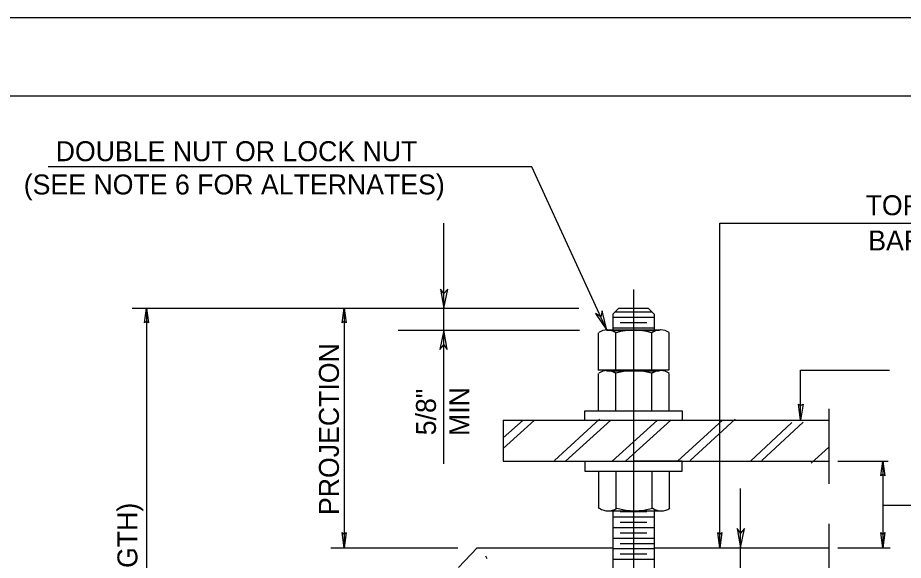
# Model space of a CAD drawing. Extents: x -3 to 26050223, y 0 to 12035012.
# Drawn here: x 15.59 to 26.69, y 36.52 to 43.33 of the extents above; entities that cross this region are included whole.
import ezdxf

# ---------------------------------------------------------------- set-up
doc = ezdxf.new("R2010")
doc.units = 0
for name, color, linetype in [('1', 7, 'Continuous'), ('2', 7, 'Continuous'), ('39', 7, 'Continuous')]:
    doc.layers.add(name, color=color, linetype=linetype)

msp = doc.modelspace()

# ---------------------------------------------------------------- linework, layer by layer
at = {"layer": '1'}
for p, q in [((68.892, 43.325), (0, 43.325)), ((68.183, 42.342), (3.6, 42.342)), ((23.308, 39.917), (23.308, 31.075)), ((23.05, 39.608), (23.125, 39.683)), ((23.542, 39.633), (23.075, 39.633)), ((23.125, 39.683), (23.492, 39.683)), ((23.567, 39.608), (23.492, 39.683)), ((23.533, 39.633), (23.533, 39.633)), ((23.05, 39.608), (23.05, 39.4)), ((23.533, 39.567), (23.533, 39.567)), ((23.567, 39.608), (23.567, 39.392)), ((23.625, 39.408), (22.967, 39.408)), ((22.975, 39.408), (23.633, 39.408)), ((23.533, 39.408), (23.517, 39.408)), ((23.533, 39.433), (23.533, 39.433)), ((23.533, 39.408), (23.533, 39.408)), ((22.867, 39.375), (22.867, 38.908)), ((23.083, 39.375), (23.083, 38.908)), ((23.533, 39.375), (23.533, 38.908)), ((23.533, 39.3), (23.533, 39.3)), ((23.75, 39.375), (23.75, 38.908)), ((23.533, 39.167), (23.533, 39.167)), ((23.533, 39.033), (23.533, 39.033)), ((23.75, 38.908), (22.867, 38.908)), ((22.867, 38.867), (22.867, 38.4)), ((23.625, 38.9), (22.967, 38.9)), ((22.975, 38.9), (23.633, 38.9)), ((23.083, 38.867), (23.083, 38.4)), ((23.533, 38.9), (23.517, 38.9)), ((23.533, 38.9), (23.533, 38.9)), ((23.533, 38.867), (23.533, 38.4)), ((23.75, 38.867), (23.75, 38.4)), ((22.7, 38.283), (22.7, 38.4)), ((22.7, 38.4), (23.308, 38.4)), ((23.308, 38.4), (23.917, 38.4)), ((23.917, 38.4), (23.917, 38.283)), ((21.675, 38.283), (25.758, 38.283)), ((21.675, 38.283), (21.675, 37.767)), ((21.675, 37.767), (25.75, 37.767)), ((22.7, 37.758), (22.7, 37.642)), ((23.917, 37.642), (23.917, 37.758)), ((22.7, 37.642), (23.308, 37.642)), ((22.875, 37.175), (22.875, 37.642)), ((23.092, 37.175), (23.092, 37.642)), ((23.308, 37.642), (23.917, 37.642)), ((23.542, 37.175), (23.542, 37.633)), ((23.758, 37.175), (23.758, 37.633)), ((23.542, 37.208), (23.542, 37.208)), ((23.55, 37.275), (23.55, 37.275)), ((23.65, 37.142), (22.983, 37.142)), ((23.642, 37.142), (22.983, 37.142)), ((23.05, 37.15), (23.05, 35.133)), ((23.567, 37.142), (23.567, 35.133)), ((21.117, 36.433), (21.35, 36.683)), ((21.342, 36.683), (23.05, 36.683)), ((23.567, 36.683), (25.758, 36.683))]:
    msp.add_line(p, q, dxfattribs=at)
for points in [[(20.933, 39.683), (20.983, 39.925), (20.933, 39.867), (20.892, 39.925)], [(22.975, 39.408), (22.917, 39.65), (22.9, 39.575), (22.833, 39.617)], [(20.933, 39.408), (20.883, 39.167), (20.933, 39.225), (20.975, 39.167)], [(25.4, 38.467), (25.433, 38.483), (25.4, 38.283), (25.375, 38.483)], [(24.65, 36.683), (24.7, 36.925), (24.65, 36.867), (24.608, 36.925)]]:
    msp.add_lwpolyline(points, close=True, dxfattribs=at)
for centre, radius, start, end in [((22.982, 39.22), 0.192, 55.6284, 124.4174), ((22.974, 39.22), 0.192, 55.6284, 90), ((23.307, 38.635), 0.776, 73.1289, 106.8539), ((23.316, 38.635), 0.776, 73.1289, 106.8539), ((23.641, 39.22), 0.192, 90, 124.3065), ((23.649, 39.22), 0.192, 55.5826, 124.3065), ((23.307, 38.311), 1.1, 77.7537, 77.7623), ((23.991, 38.311), 1.1, 102.2377, 102.2463), ((22.982, 38.711), 0.192, 55.6284, 124.4174), ((22.974, 38.711), 0.192, 55.6284, 90), ((23.307, 38.127), 0.776, 73.1289, 106.8539), ((23.316, 38.127), 0.776, 73.1289, 106.8539), ((23.641, 38.711), 0.192, 90, 124.3065), ((23.649, 38.711), 0.192, 55.5826, 124.3065), ((23.307, 37.803), 1.1, 77.7537, 77.7623), ((23.991, 37.803), 1.1, 102.2377, 102.2463), ((22.991, 37.336), 0.192, 235.5826, 304.3716), ((22.991, 37.336), 0.192, 270, 304.3716), ((23.324, 37.921), 0.776, 253.1461, 286.8711), ((23.324, 37.921), 0.776, 253.1461, 286.8711), ((23.657, 37.336), 0.192, 235.6935, 304.4174), ((23.657, 37.336), 0.192, 235.6935, 270), ((23.316, 38.245), 1.1, 282.2377, 282.2463)]:
    msp.add_arc(centre, radius, start, end, dxfattribs=at)
at = {"layer": '2'}
for p, q in [((22.033, 41.458), (15.975, 41.458)), ((22.975, 39.408), (22.033, 41.458)), ((20.933, 39.683), (20.933, 40.75)), ((24.392, 36.683), (24.392, 40.75)), ((24.392, 40.75), (30.433, 40.75)), ((17.025, 39.683), (22.625, 39.683)), ((17.092, 39.683), (20.433, 39.683)), ((17.208, 39.683), (17.208, 35.483)), ((19.683, 39.683), (19.683, 36.683)), ((20.933, 39.408), (20.933, 39.683)), ((23.567, 39.567), (23.05, 39.567)), ((20.358, 39.408), (22.633, 39.408)), ((20.933, 37.733), (20.933, 39.408)), ((23.567, 39.433), (23.05, 39.433)), ((23.475, 39.5), (23.142, 39.5)), ((25.4, 38.283), (25.4, 38.908)), ((25.4, 38.908), (26.517, 38.908)), ((25.758, 38.425), (25.758, 37.483)), ((22.317, 37.775), (22.883, 38.292)), ((24.017, 37.775), (24.583, 38.292)), ((21.675, 38.058), (21.925, 38.283)), ((21.675, 37.925), (22.067, 38.283)), ((22.458, 37.767), (23.025, 38.283)), ((23.042, 37.767), (23.608, 38.283)), ((23.208, 37.767), (23.775, 38.283)), ((23.858, 37.767), (24.425, 38.283)), ((24.775, 37.767), (25.292, 38.25)), ((24.917, 37.775), (25.433, 38.258)), ((25.533, 37.742), (25.758, 37.942)), ((22.7, 37.767), (23.308, 37.767)), ((23.917, 37.767), (23.308, 37.767)), ((25.867, 37.767), (26.5, 37.767)), ((26.433, 37.767), (26.433, 36.683)), ((24.65, 36.683), (24.65, 37.425)), ((26.433, 37.217), (27, 37.217)), ((23.567, 37.067), (23.05, 37.067)), ((23.475, 37.133), (23.142, 37.133)), ((23.533, 37.067), (23.533, 37.067)), ((23.542, 37.142), (23.542, 37.142)), ((23.542, 37.075), (23.542, 37.075)), ((23.542, 37.075), (23.542, 37.075)), ((23.475, 37), (23.142, 37)), ((25.758, 36.983), (25.758, 36.233)), ((23.567, 36.933), (23.05, 36.933)), ((23.475, 36.867), (23.142, 36.867)), ((23.533, 36.933), (23.533, 36.933)), ((23.567, 36.8), (23.05, 36.8)), ((23.567, 36.8), (23.05, 36.8)), ((23.567, 36.733), (23.142, 36.733)), ((23.533, 36.8), (23.533, 36.8)), ((23.533, 36.8), (23.533, 36.8)), ((23.533, 36.733), (23.533, 36.733)), ((19.517, 36.683), (21.108, 36.683)), ((23.567, 36.667), (23.05, 36.667)), ((23.533, 36.667), (23.533, 36.667)), ((24.65, 36.267), (24.65, 36.683)), ((25.867, 36.683), (26.525, 36.683)), ((21.475, 36.542), (21.458, 36.575)), ((23.567, 36.533), (23.05, 36.533)), ((23.475, 36.6), (23.142, 36.6)), ((23.533, 36.533), (23.533, 36.533))]:
    msp.add_line(p, q, dxfattribs=at)
for points in [[(17.183, 39.5), (17.208, 39.683), (17.233, 39.5), (17.208, 39.517)], [(19.658, 39.5), (19.683, 39.683), (19.708, 39.5), (19.683, 39.517)], [(26.408, 37.583), (26.433, 37.767), (26.458, 37.583), (26.433, 37.6)], [(19.708, 36.875), (19.683, 36.683), (19.658, 36.875), (19.683, 36.85)], [(24.417, 36.875), (24.392, 36.683), (24.367, 36.875), (24.392, 36.85)], [(26.458, 36.875), (26.433, 36.683), (26.408, 36.875), (26.433, 36.85)]]:
    msp.add_lwpolyline(points, close=True, dxfattribs=at)

# ---------------------------------------------------------------- texts
at = {"layer": '39'}
for s, p in [('DOUBLE NUT OR LOCK NUT', (16.068, 41.527)), ('(SEE NOTE 6 FOR ALTERNATES)', (15.668, 41.11)), ('TOP OF PEDESTAL OR', (26.217, 40.85)), ('BARRIER PEDESTAL', (26.25, 40.408))]:
    msp.add_text(s, height=0.25, dxfattribs=at).set_placement(p)
for s, height, p in [('PROJECTION', 0.2499, (19.617, 37.092)), ('5/8"', 0.2499, (20.833, 38.092)), ('MIN', 0.2499, (21.25, 38.083)), ('BOLT LENGTH (LGTH)', 0.25, (17.092, 33.717))]:
    msp.add_text(s, height=height, rotation=90, dxfattribs=at).set_placement(p)

doc.saveas('drawing.dxf')
